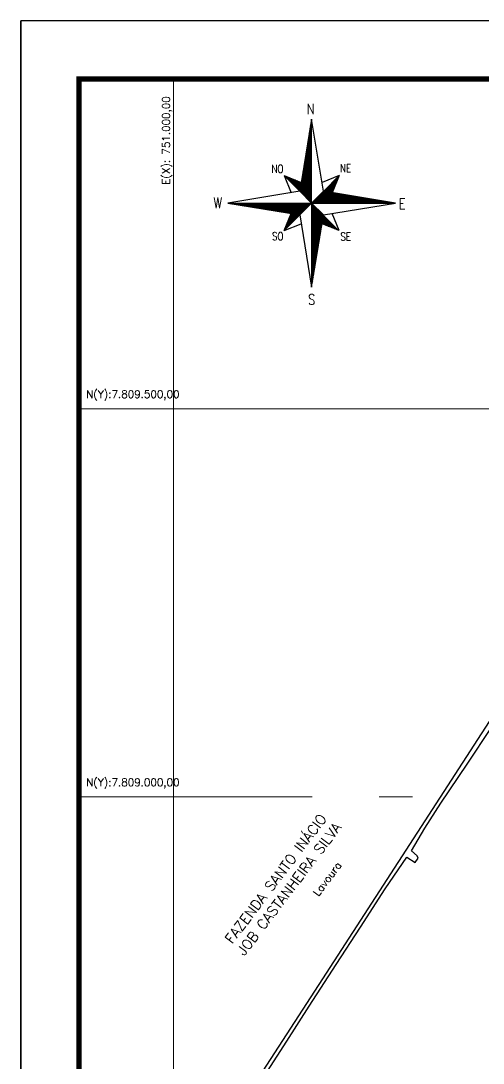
# Model space of a CAD drawing. Header units: inches. Extents: x 750803 to 752378, y 7807772 to 7810000.
# Drawn here: x 750803 to 751399, y 7808657 to 7810000 of the extents above; entities that cross this region are included whole.
import ezdxf
from ezdxf.enums import TextEntityAlignment as Align

# ---------------------------------------------------------------- set-up
doc = ezdxf.new("R2010")
doc.units = ezdxf.units.IN
doc.header["$MEASUREMENT"] = 0
doc.linetypes.add('CONTINUO', pattern=[0])
doc.linetypes.add('LIN0', pattern=[0])
doc.layers.add('0114000938', color=1, linetype='Continuous', lineweight=25)
doc.layers.add('MALHA', color=8, linetype='Continuous', lineweight=9)
for name, color, linetype in [('0114000938001', 5, 'Continuous'), ('MARGEM', 7, 'CONTINUO'), ('SETA_NORTE', 3, 'Continuous'), ('TEXTO', 7, 'Continuous')]:
    doc.layers.add(name, color=color, linetype=linetype)
doc.styles.add('ROMANS', font='romans')
doc.styles.add('SIMPLEX', font='simplex', dxfattribs={"height": 0.2})
doc.styles.get("Standard").update_dxf_attribs({"font": 'simplex.shx', "height": 20})

# ---------------------------------------------------------------- blocks, each defined once
blk = doc.blocks.new('A$C309442C0')
at = {"layer": 'SETA_NORTE', "linetype": 'Continuous'}
h = blk.add_hatch(dxfattribs=at)
h.set_pattern_fill('ANSI31', color=256, scale=0.1375, angle=-90, style=0)
h.set_pattern_definition([(315, (-215853.3434, 13873.16845), (0.3086963042, 0.3086963042), [])])
h.paths.add_polyline_path([(73.46, 97.41), (74.7, 104.95), (60.04, 110.83)])
h = blk.add_hatch(dxfattribs=at)
h.set_pattern_fill('ANSI31', color=256, scale=0.1375, angle=180, style=0)
h.set_pattern_definition([(225, (13869.59828, 216024.21475), (0.3086963042, -0.3086963042), [])])
h.paths.add_polyline_path([(93.84, 97.41), (101.38, 96.17), (107.26, 110.83)])
h = blk.add_hatch(dxfattribs=at)
h.set_pattern_fill('ANSI31', color=256, scale=0.1375, style=0)
h.set_pattern_definition([(45, (-13702.2971, -215849.77324), (-0.3086963042, 0.3086963042), [])])
h.paths.add_polyline_path([(73.46, 77.03), (65.92, 78.27), (60.04, 63.61)])
h = blk.add_hatch(dxfattribs=at)
h.set_pattern_fill('ANSI31', color=256, scale=0.1375, angle=90, style=0)
h.set_pattern_definition([(135, (216020.6446, -13698.72693), (-0.3086963042, -0.3086963042), [])])
h.paths.add_polyline_path([(93.84, 77.03), (92.6, 69.49), (107.26, 63.61)])
for p, q in [((82.35, 151.39), (83.65, 152.69)), ((82.47, 152.15), (83.65, 153.33)), ((82.6, 152.91), (83.65, 153.96)), ((82.73, 153.68), (83.65, 154.6)), ((82.85, 154.44), (83.65, 155.24)), ((82.98, 155.2), (83.65, 155.88)), ((83.1, 155.96), (83.65, 156.51)), ((83.23, 156.73), (83.65, 157.15)), ((83.35, 157.49), (83.65, 157.79)), ((83.48, 158.25), (83.65, 158.42)), ((83.6, 159.02), (83.65, 159.06)), ((80.59, 140.71), (83.65, 143.77)), ((80.72, 141.47), (83.65, 144.41)), ((80.84, 142.24), (83.65, 145.05)), ((80.97, 143), (83.65, 145.68)), ((81.09, 143.76), (83.65, 146.32)), ((81.22, 144.53), (83.65, 146.96)), ((81.34, 145.29), (83.65, 147.59)), ((81.47, 146.05), (83.65, 148.23)), ((81.59, 146.81), (83.65, 148.87)), ((81.72, 147.58), (83.65, 149.51)), ((81.85, 148.34), (83.65, 150.14)), ((81.97, 149.1), (83.65, 150.78)), ((82.1, 149.86), (83.65, 151.42)), ((82.22, 150.63), (83.65, 152.05)), ((78.83, 130.03), (83.65, 134.85)), ((78.96, 130.8), (83.65, 135.49)), ((79.08, 131.56), (83.65, 136.13)), ((79.21, 132.32), (83.65, 136.77)), ((79.33, 133.09), (83.65, 137.4)), ((79.46, 133.85), (83.65, 138.04)), ((79.59, 134.61), (83.65, 138.68)), ((79.71, 135.37), (83.65, 139.31)), ((79.84, 136.14), (83.65, 139.95)), ((79.96, 136.9), (83.65, 140.59)), ((80.09, 137.66), (83.65, 141.22)), ((80.21, 138.42), (83.65, 141.86)), ((80.34, 139.19), (83.65, 142.5)), ((80.46, 139.95), (83.65, 143.14)), ((77.07, 119.36), (83.65, 125.94)), ((77.2, 120.12), (83.65, 126.57)), ((77.32, 120.88), (83.65, 127.21)), ((77.45, 121.65), (83.65, 127.85)), ((77.58, 122.41), (83.65, 128.48)), ((77.7, 123.17), (83.65, 129.12)), ((77.83, 123.93), (83.65, 129.76)), ((77.95, 124.7), (83.65, 130.39)), ((78.08, 125.46), (83.65, 131.03)), ((78.2, 126.22), (83.65, 131.67)), ((78.33, 126.98), (83.65, 132.31)), ((78.45, 127.75), (83.65, 132.94)), ((78.58, 128.51), (83.65, 133.58)), ((78.71, 129.27), (83.65, 134.22)), ((75.19, 107.92), (83.65, 116.38)), ((75.31, 108.68), (83.65, 117.02)), ((75.44, 109.44), (83.65, 117.65)), ((75.57, 110.21), (83.65, 118.29)), ((75.69, 110.97), (83.65, 118.93)), ((75.82, 111.73), (83.65, 119.57)), ((75.94, 112.49), (83.65, 120.2)), ((76.07, 113.26), (83.65, 120.84)), ((76.19, 114.02), (83.65, 121.48)), ((76.32, 114.78), (83.65, 122.11)), ((76.44, 115.54), (83.65, 122.75)), ((76.57, 116.31), (83.65, 123.39)), ((76.7, 117.07), (83.65, 124.02)), ((76.82, 117.83), (83.65, 124.66)), ((76.95, 118.59), (83.65, 125.3)), ((60.04, 110.83), (74.7, 104.95)), ((60.04, 110.83), (65.92, 96.17)), ((73.53, 97.34), (83.65, 107.46)), ((73.56, 98), (83.65, 108.1)), ((73.68, 98.77), (83.65, 108.74)), ((73.81, 99.53), (83.65, 109.37)), ((73.93, 100.29), (83.65, 110.01)), ((74.06, 101.05), (83.65, 110.65)), ((74.18, 101.82), (83.65, 111.28)), ((74.31, 102.58), (83.65, 111.92)), ((74.43, 103.34), (83.65, 112.56)), ((74.56, 104.1), (83.65, 113.19)), ((74.69, 104.87), (83.65, 113.83)), ((74.81, 105.63), (83.65, 114.47)), ((74.94, 106.39), (83.65, 115.11)), ((75.06, 107.16), (83.65, 115.74)), ((107.26, 110.83), (92.6, 104.95)), ((107.26, 110.83), (101.38, 96.17)), ((73.85, 97.02), (83.65, 106.82)), ((74.17, 96.7), (83.65, 106.19)), ((74.49, 96.39), (83.65, 105.55)), ((74.8, 96.07), (83.65, 104.91)), ((75.12, 95.75), (83.65, 104.28)), ((75.44, 95.43), (83.65, 103.64)), ((75.76, 95.11), (83.65, 103)), ((76.08, 94.79), (83.65, 102.37)), ((76.4, 94.47), (83.65, 101.73)), ((76.72, 94.16), (83.65, 101.09)), ((77.03, 93.84), (83.65, 100.45)), ((77.35, 93.52), (83.65, 99.82)), ((77.67, 93.2), (83.65, 99.18)), ((77.99, 92.88), (83.65, 98.54)), ((78.31, 92.56), (83.65, 97.91)), ((78.63, 92.24), (83.65, 97.27)), ((78.94, 91.93), (83.65, 96.63)), ((79.26, 91.61), (83.65, 95.99)), ((79.58, 91.29), (83.65, 95.36)), ((79.9, 90.97), (83.65, 94.72)), ((80.22, 90.65), (83.65, 94.08)), ((80.54, 90.33), (83.65, 93.45)), ((80.86, 90.02), (83.65, 92.81)), ((81.17, 89.7), (83.65, 92.17)), ((81.49, 89.38), (83.65, 91.54)), ((81.81, 89.06), (83.65, 90.9)), ((82.13, 88.74), (83.65, 90.26)), ((82.45, 88.42), (83.65, 89.62)), ((83.79, 87.22), (93.97, 97.39)), ((84.43, 87.22), (94.51, 97.3)), ((85.07, 87.22), (95.06, 97.21)), ((85.71, 87.22), (95.61, 97.12)), ((86.34, 87.22), (96.15, 97.03)), ((86.98, 87.22), (96.7, 96.94)), ((87.62, 87.22), (97.25, 96.85)), ((88.25, 87.22), (97.8, 96.76)), ((88.89, 87.22), (98.34, 96.67)), ((89.53, 87.22), (98.89, 96.58)), ((90.17, 87.22), (99.44, 96.49)), ((90.8, 87.22), (99.98, 96.4)), ((91.44, 87.22), (100.53, 96.31)), ((92.08, 87.22), (101.08, 96.22)), ((92.71, 87.22), (101.62, 96.13)), ((93.35, 87.22), (102.17, 96.04)), ((93.99, 87.22), (102.72, 95.95)), ((94.62, 87.22), (103.27, 95.86)), ((95.26, 87.22), (103.81, 95.77)), ((95.9, 87.22), (104.36, 95.68)), ((96.54, 87.22), (104.91, 95.59)), ((97.17, 87.22), (105.45, 95.5)), ((97.81, 87.22), (106, 95.41)), ((98.45, 87.22), (106.55, 95.32)), ((99.08, 87.22), (107.09, 95.23)), ((99.72, 87.22), (107.64, 95.14)), ((100.36, 87.22), (108.19, 95.05)), ((100.99, 87.22), (108.73, 94.96)), ((101.63, 87.22), (109.28, 94.87)), ((102.27, 87.22), (109.83, 94.78)), ((102.91, 87.22), (110.38, 94.69)), ((103.54, 87.22), (110.92, 94.6)), ((104.18, 87.22), (111.47, 94.51)), ((104.82, 87.22), (112.02, 94.42)), ((105.45, 87.22), (112.56, 94.33)), ((106.09, 87.22), (113.11, 94.24)), ((106.73, 87.22), (113.66, 94.15)), ((107.37, 87.22), (114.2, 94.06)), ((108, 87.22), (114.75, 93.97)), ((108.64, 87.22), (115.3, 93.88)), ((109.28, 87.22), (115.84, 93.79)), ((109.91, 87.22), (116.39, 93.7)), ((110.55, 87.22), (116.94, 93.61)), ((111.19, 87.22), (117.49, 93.52)), ((111.82, 87.22), (118.03, 93.43)), ((112.46, 87.22), (118.58, 93.34)), ((113.1, 87.22), (119.13, 93.25)), ((113.74, 87.22), (119.67, 93.16)), ((114.37, 87.22), (120.22, 93.07)), ((115.01, 87.22), (120.77, 92.98)), ((115.65, 87.22), (121.31, 92.89)), ((116.28, 87.22), (121.86, 92.8)), ((116.92, 87.22), (122.41, 92.71)), ((117.56, 87.22), (122.95, 92.62)), ((118.19, 87.22), (123.5, 92.53)), ((118.83, 87.22), (124.05, 92.44)), ((119.47, 87.22), (124.6, 92.35)), ((120.11, 87.22), (125.14, 92.26)), ((120.74, 87.22), (125.69, 92.17)), ((121.38, 87.22), (126.24, 92.08)), ((122.02, 87.22), (126.78, 91.99)), ((122.65, 87.22), (127.33, 91.9)), ((123.29, 87.22), (127.88, 91.81)), ((123.93, 87.22), (128.42, 91.72)), ((124.56, 87.22), (128.97, 91.63)), ((125.2, 87.22), (129.52, 91.54)), ((125.84, 87.22), (130.07, 91.45)), ((126.48, 87.22), (130.61, 91.36)), ((127.11, 87.22), (131.16, 91.27)), ((127.75, 87.22), (131.71, 91.18)), ((128.39, 87.22), (132.25, 91.09)), ((129.02, 87.22), (132.8, 91)), ((129.66, 87.22), (133.35, 90.91)), ((130.3, 87.22), (133.89, 90.82)), ((130.94, 87.22), (134.44, 90.73)), ((131.57, 87.22), (134.99, 90.64)), ((132.21, 87.22), (135.53, 90.55)), ((132.85, 87.22), (136.08, 90.46)), ((133.48, 87.22), (136.63, 90.37)), ((134.12, 87.22), (137.18, 90.28)), ((134.76, 87.22), (137.72, 90.19)), ((135.39, 87.22), (138.27, 90.1)), ((136.03, 87.22), (138.82, 90.01)), ((136.67, 87.22), (139.36, 89.92)), ((137.31, 87.22), (139.91, 89.83)), ((137.94, 87.22), (140.46, 89.74)), ((138.58, 87.22), (141, 89.65)), ((139.22, 87.22), (141.55, 89.56)), ((11.78, 87.19), (11.81, 87.22)), ((12.32, 87.1), (12.45, 87.22)), ((12.87, 87.01), (13.08, 87.22)), ((13.42, 86.92), (13.72, 87.22)), ((13.97, 86.83), (14.36, 87.22)), ((14.51, 86.74), (15, 87.22)), ((15.06, 86.65), (15.63, 87.22)), ((15.61, 86.56), (16.27, 87.22)), ((16.15, 86.47), (16.91, 87.22)), ((16.7, 86.38), (17.54, 87.22)), ((17.25, 86.29), (18.18, 87.22)), ((17.79, 86.2), (18.82, 87.22)), ((18.34, 86.11), (19.45, 87.22)), ((18.89, 86.02), (20.09, 87.22)), ((19.43, 85.93), (20.73, 87.22)), ((19.98, 85.84), (21.37, 87.22)), ((20.53, 85.75), (22, 87.22)), ((21.08, 85.66), (22.64, 87.22)), ((21.62, 85.57), (23.28, 87.22)), ((22.17, 85.48), (23.91, 87.22)), ((22.72, 85.39), (24.55, 87.22)), ((23.26, 85.3), (25.19, 87.22)), ((23.81, 85.21), (25.82, 87.22)), ((24.36, 85.12), (26.46, 87.22)), ((24.9, 85.03), (27.1, 87.22)), ((25.45, 84.94), (27.74, 87.22)), ((26, 84.85), (28.37, 87.22)), ((26.54, 84.76), (29.01, 87.22)), ((27.09, 84.67), (29.65, 87.22)), ((27.64, 84.58), (30.28, 87.22)), ((28.19, 84.49), (30.92, 87.22)), ((28.73, 84.4), (31.56, 87.22)), ((29.28, 84.31), (32.2, 87.22)), ((29.83, 84.22), (32.83, 87.22)), ((30.37, 84.12), (33.47, 87.22)), ((30.92, 84.03), (34.11, 87.22)), ((31.47, 83.94), (34.74, 87.22)), ((32.01, 83.85), (35.38, 87.22)), ((32.56, 83.76), (36.02, 87.22)), ((33.11, 83.67), (36.65, 87.22)), ((33.66, 83.58), (37.29, 87.22)), ((34.2, 83.49), (37.93, 87.22)), ((34.75, 83.4), (38.57, 87.22)), ((35.3, 83.31), (39.2, 87.22)), ((35.84, 83.22), (39.84, 87.22)), ((36.39, 83.13), (40.48, 87.22)), ((36.94, 83.04), (41.11, 87.22)), ((37.48, 82.95), (41.75, 87.22)), ((38.03, 82.86), (42.39, 87.22)), ((38.58, 82.77), (43.02, 87.22)), ((39.12, 82.68), (43.66, 87.22)), ((39.67, 82.59), (44.3, 87.22)), ((40.22, 82.5), (44.94, 87.22)), ((40.77, 82.41), (45.57, 87.22)), ((41.31, 82.32), (46.21, 87.22)), ((41.86, 82.23), (46.85, 87.22)), ((42.41, 82.14), (47.48, 87.22)), ((42.95, 82.05), (48.12, 87.22)), ((43.5, 81.96), (48.76, 87.22)), ((44.05, 81.87), (49.4, 87.22)), ((44.59, 81.78), (50.03, 87.22)), ((45.14, 81.69), (50.67, 87.22)), ((45.69, 81.6), (51.31, 87.22)), ((46.23, 81.51), (51.94, 87.22)), ((46.78, 81.42), (52.58, 87.22)), ((47.33, 81.33), (53.22, 87.22)), ((47.88, 81.24), (53.85, 87.22)), ((48.42, 81.15), (54.49, 87.22)), ((48.97, 81.06), (55.13, 87.22)), ((49.52, 80.97), (55.77, 87.22)), ((50.06, 80.88), (56.4, 87.22)), ((50.61, 80.79), (57.04, 87.22)), ((51.16, 80.7), (57.68, 87.22)), ((51.7, 80.61), (58.31, 87.22)), ((52.25, 80.52), (58.95, 87.22)), ((52.8, 80.43), (59.59, 87.22)), ((53.35, 80.34), (60.22, 87.22)), ((53.89, 80.25), (60.86, 87.22)), ((54.44, 80.16), (61.5, 87.22)), ((54.99, 80.07), (62.14, 87.22)), ((55.53, 79.98), (62.77, 87.22)), ((56.08, 79.89), (63.41, 87.22)), ((56.63, 79.8), (64.05, 87.22)), ((57.17, 79.71), (64.68, 87.22)), ((57.72, 79.62), (65.32, 87.22)), ((58.27, 79.53), (65.96, 87.22)), ((58.81, 79.44), (66.59, 87.22)), ((59.36, 79.35), (67.23, 87.22)), ((59.91, 79.26), (67.87, 87.22)), ((83.65, 87.22), (60.04, 63.61)), ((60.46, 79.17), (68.51, 87.22)), ((61, 79.08), (69.14, 87.22)), ((61.55, 78.99), (69.78, 87.22)), ((62.1, 78.9), (70.42, 87.22)), ((62.64, 78.81), (71.05, 87.22)), ((63.19, 78.72), (71.69, 87.22)), ((63.74, 78.63), (72.33, 87.22)), ((64.28, 78.54), (72.97, 87.22)), ((64.83, 78.45), (73.6, 87.22)), ((65.38, 78.36), (74.24, 87.22)), ((65.92, 78.27), (74.88, 87.22)), ((66.47, 78.18), (75.51, 87.22)), ((67.02, 78.09), (76.15, 87.22)), ((67.57, 78), (76.79, 87.22)), ((68.11, 77.91), (77.42, 87.22)), ((68.66, 77.82), (78.06, 87.22)), ((69.21, 77.73), (78.7, 87.22)), ((69.75, 77.64), (79.34, 87.22)), ((70.3, 77.55), (79.97, 87.22)), ((70.85, 77.46), (80.61, 87.22)), ((71.39, 77.37), (81.25, 87.22)), ((71.94, 77.28), (81.88, 87.22)), ((72.49, 77.19), (82.52, 87.22)), ((73.04, 77.1), (83.16, 87.22)), ((82.77, 88.1), (83.65, 88.99)), ((83.09, 87.79), (83.65, 88.35)), ((83.4, 87.47), (83.65, 87.71)), ((83.65, 87.08), (83.72, 87.15)), ((83.65, 86.44), (84.04, 86.83)), ((83.65, 85.8), (84.36, 86.51)), ((83.65, 85.17), (84.68, 86.19)), ((83.65, 84.53), (85, 85.87)), ((83.65, 83.89), (85.32, 85.56)), ((83.65, 83.25), (85.63, 85.24)), ((83.65, 82.62), (85.95, 84.92)), ((83.65, 81.98), (86.27, 84.6)), ((83.65, 81.34), (86.59, 84.28)), ((83.65, 80.71), (86.91, 83.96)), ((83.65, 80.07), (87.23, 83.64)), ((83.65, 79.43), (87.54, 83.33)), ((83.65, 78.8), (87.86, 83.01)), ((83.65, 78.16), (88.18, 82.69)), ((83.65, 77.52), (88.5, 82.37)), ((83.65, 76.88), (88.82, 82.05)), ((83.65, 76.25), (89.14, 81.73)), ((83.65, 75.61), (89.46, 81.42)), ((83.65, 74.97), (89.77, 81.1)), ((83.65, 74.34), (90.09, 80.78)), ((139.85, 87.22), (142.1, 89.46)), ((140.49, 87.22), (142.64, 89.37)), ((141.13, 87.22), (143.19, 89.28)), ((141.76, 87.22), (143.74, 89.19)), ((142.4, 87.22), (144.29, 89.1)), ((143.04, 87.22), (144.83, 89.01)), ((143.68, 87.22), (145.38, 88.92)), ((144.31, 87.22), (145.93, 88.83)), ((144.95, 87.22), (146.47, 88.74)), ((145.59, 87.22), (147.02, 88.65)), ((146.22, 87.22), (147.57, 88.56)), ((146.86, 87.22), (148.11, 88.47)), ((147.5, 87.22), (148.66, 88.38)), ((148.14, 87.22), (149.21, 88.29)), ((148.77, 87.22), (149.76, 88.2)), ((149.41, 87.22), (150.3, 88.11)), ((150.05, 87.22), (150.85, 88.02)), ((150.68, 87.22), (151.4, 87.93)), ((151.32, 87.22), (151.94, 87.84)), ((151.96, 87.22), (152.49, 87.75)), ((152.59, 87.22), (153.04, 87.66)), ((153.23, 87.22), (153.58, 87.57)), ((153.87, 87.22), (154.13, 87.48)), ((154.51, 87.22), (154.68, 87.39)), ((155.14, 87.22), (155.22, 87.3)), ((60.04, 63.61), (65.92, 78.27)), ((83.65, 73.7), (90.41, 80.46)), ((83.65, 73.06), (90.73, 80.14)), ((83.65, 72.42), (91.05, 79.82)), ((83.65, 71.79), (91.37, 79.5)), ((83.65, 71.15), (91.69, 79.19)), ((83.65, 70.51), (92, 78.87)), ((83.65, 69.88), (92.32, 78.55)), ((83.65, 69.24), (92.64, 78.23)), ((83.65, 68.6), (92.96, 77.91)), ((83.65, 67.97), (93.28, 77.59)), ((83.65, 67.33), (93.6, 77.27)), ((83.65, 66.69), (93.81, 76.86)), ((83.65, 66.05), (93.69, 76.09)), ((83.65, 65.42), (93.56, 75.33)), ((83.65, 64.78), (93.44, 74.57)), ((83.65, 64.14), (93.31, 73.8)), ((83.65, 63.51), (93.19, 73.04)), ((83.65, 62.87), (93.06, 72.28)), ((107.26, 63.61), (101.38, 78.27)), ((60.04, 63.61), (74.7, 69.49)), ((83.65, 62.23), (92.94, 71.52)), ((83.65, 61.6), (92.81, 70.75)), ((83.65, 60.96), (92.68, 69.99)), ((83.65, 60.32), (92.56, 69.23)), ((83.65, 59.68), (92.43, 68.47)), ((83.65, 59.05), (92.31, 67.7)), ((83.65, 58.41), (92.18, 66.94)), ((83.65, 57.77), (92.06, 66.18)), ((83.65, 57.14), (91.93, 65.42)), ((83.65, 56.5), (91.8, 64.65)), ((83.65, 55.86), (91.68, 63.89)), ((83.65, 55.22), (91.55, 63.13)), ((107.26, 63.61), (92.6, 69.49)), ((83.65, 54.59), (91.43, 62.37)), ((83.65, 53.95), (91.3, 61.6)), ((83.65, 53.31), (91.18, 60.84)), ((83.65, 52.68), (91.05, 60.08)), ((83.65, 52.04), (90.93, 59.31)), ((83.65, 51.4), (90.8, 58.55)), ((83.65, 50.77), (90.67, 57.79)), ((83.65, 50.13), (90.55, 57.03)), ((83.65, 49.49), (90.42, 56.26)), ((83.65, 48.85), (90.3, 55.5)), ((83.65, 48.22), (90.17, 54.74)), ((83.65, 47.58), (90.05, 53.98)), ((83.65, 46.94), (89.92, 53.21)), ((83.65, 46.31), (89.79, 52.45)), ((83.65, 45.67), (89.67, 51.69)), ((83.65, 45.03), (89.54, 50.93)), ((83.65, 44.4), (89.42, 50.16)), ((83.65, 43.76), (89.29, 49.4)), ((83.65, 43.12), (89.17, 48.64)), ((83.65, 42.48), (89.04, 47.87)), ((83.65, 41.85), (88.92, 47.11)), ((83.65, 41.21), (88.79, 46.35)), ((83.65, 40.57), (88.66, 45.59)), ((83.65, 39.94), (88.54, 44.82)), ((83.65, 39.3), (88.41, 44.06)), ((83.65, 38.66), (88.29, 43.3)), ((83.65, 38.02), (88.16, 42.54)), ((83.65, 37.39), (88.04, 41.77)), ((83.65, 36.75), (87.91, 41.01)), ((83.65, 36.11), (87.78, 40.25)), ((83.65, 35.48), (87.66, 39.49)), ((83.65, 34.84), (87.53, 38.72)), ((83.65, 34.2), (87.41, 37.96)), ((83.65, 33.57), (87.28, 37.2)), ((83.65, 32.93), (87.16, 36.43)), ((83.65, 32.29), (87.03, 35.67)), ((83.65, 31.65), (86.91, 34.91)), ((83.65, 31.02), (86.78, 34.15)), ((83.65, 30.38), (86.65, 33.38)), ((83.65, 29.74), (86.53, 32.62)), ((83.65, 29.11), (86.4, 31.86)), ((83.65, 28.47), (86.28, 31.1)), ((83.65, 27.83), (86.15, 30.33)), ((83.65, 27.2), (86.03, 29.57)), ((83.65, 26.56), (85.9, 28.81)), ((83.65, 25.92), (85.77, 28.05)), ((83.65, 25.28), (85.65, 27.28)), ((83.65, 24.65), (85.52, 26.52)), ((83.65, 24.01), (85.4, 25.76)), ((83.65, 23.37), (85.27, 25)), ((83.65, 22.74), (85.15, 24.23)), ((83.65, 22.1), (85.02, 23.47)), ((83.65, 21.46), (84.9, 22.71)), ((83.65, 20.83), (84.77, 21.94)), ((83.65, 20.19), (84.64, 21.18)), ((83.65, 19.55), (84.52, 20.42)), ((83.65, 18.91), (84.39, 19.66)), ((83.65, 18.28), (84.27, 18.89)), ((83.65, 17.64), (84.14, 18.13)), ((83.65, 17), (84.02, 17.37)), ((83.65, 16.37), (83.89, 16.61)), ((83.65, 15.73), (83.76, 15.84))]:
    blk.add_line(p, q, dxfattribs=at)
blk.add_lwpolyline([(93.84, 77.03), (155.72, 87.22), (93.84, 97.41), (83.65, 159.29), (73.46, 97.41), (11.58, 87.22), (73.46, 77.03), (83.65, 15.15)], close=True, dxfattribs=at)
for points in [[(83.65, 87.22), (83.65, 159.29)], [(83.65, 87.22), (73.46, 97.41)], [(83.65, 87.22), (93.84, 97.41)], [(11.58, 87.22), (155.72, 87.22)], [(83.65, 87.22), (73.46, 77.03)], [(83.65, 87.22), (93.84, 77.03)], [(83.65, 87.22), (83.65, 15.15)]]:
    blk.add_lwpolyline(points, dxfattribs=at)
at = {"layer": 'SETA_NORTE', "color": 7, "lineweight": 30, "style": 'ROMANS', "width": 0.8}
for s, height, p in [('N ', 8.938, (79.47, 163.6)), ('NO', 6.875, (49.06, 113.22)), ('NE', 6.875, (107.97, 113.71)), ('W', 8.94, (-0.68, 82.95)), ('E', 8.94, (158.6, 82.11)), ('SO', 6.875, (49.53, 55.28)), ('SE', 6.875, (108.31, 55.02)), ('S', 8.94, (80.57, 0))]:
    blk.add_text(s, height=height, dxfattribs=at).set_placement(p)

msp = doc.modelspace()

# ---------------------------------------------------------------- linework, layer by layer
at = {"layer": '0114000938', "linetype": 'CONTINUO', "flags": 128}
msp.add_lwpolyline([(751136.2, 7808586.7), (751198.9, 7808583.5), (751228.1, 7808581.7), (751256, 7808579.9), (751287.5, 7808577.9), (751337.1, 7808575), (751379.7, 7808573.1), (751400.6, 7808572.2), (751415.1, 7808571.3), (751422.7, 7808569.9), (751429.7, 7808569.2), (751454.2, 7808567.6), (751463.2, 7808567.2), (751472.7, 7808566.9), (751482, 7808566.4), (751491.1, 7808565.8), (751535.8, 7808562.7), (751555.5, 7808561.1), (751565.3, 7808560.4), (751575.5, 7808559.8), (751585.9, 7808559.1), (751595.1, 7808558.5), (751604.4, 7808557.9), (751635.1, 7808556.3), (751647.7, 7808557.7), (751800, 7808766.6), (751924.7, 7808940.3), (751922.6, 7808942.7), (751920.7, 7808947.6), (751913.9, 7808953.6), (751906.1, 7808959.1), (751899.6, 7808962.9), (751890.4, 7808967.4), (751877.6, 7808972.4), (751864.6, 7808975.3), (751847.9, 7808980.6), (751839.5, 7808983.6), (751832.5, 7808988.9), (751828.4, 7808993.4), (751822.1, 7809002.8), (751817.1, 7809011.7), (751813, 7809022.2), (751811.5, 7809030.5), (751809, 7809048), (751806.9, 7809057.7), (751803.3, 7809063.6), (751800, 7809067.8), (751792.5, 7809074.8), (751783.3, 7809081.6), (751772.7, 7809085), (751766.4, 7809085), (751751, 7809080.8), (751739.7, 7809076.6), (751719.4, 7809068.6), (751706.8, 7809063.6), (751684.4, 7809055.3), (751674.3, 7809054.5), (751666.1, 7809055.4), (751659.4, 7809059.8), (751643.8, 7809070.3), (751632.5, 7809077.7), (751621, 7809086.9), (751609.4, 7809097.6), (751596.1, 7809109.9), (751588.1, 7809116.5), (751577.8, 7809124.1), (751559.9, 7809135.4), (751546, 7809144.6), (751532.1, 7809154.1), (751517.9, 7809163.4), (751506.1, 7809171.9), (751491.6, 7809183.3), (751485.1, 7809189.2), (751481.7, 7809191.3), (751476.8, 7809192.1), (751471.5, 7809191.4), (751468.5, 7809189.5), (751466.4, 7809188.1), (751411.9, 7809104.5), (751192.3, 7808765.9), (751078.8, 7808590.9), (751078.1, 7808589.3), (751081.4, 7808589.1), (751131.3, 7808586.9)], close=True, dxfattribs=at)
at = {"layer": '0114000938001', "linetype": 'CONTINUO', "flags": 128}
msp.add_lwpolyline([(751103.5, 7808588.1), (751092.2, 7808595.2), (751087.4, 7808600.8), (751096.9, 7808612.6), (751108.7, 7808627.9), (751121.4, 7808646.8), (751146.1, 7808685.5), (751174.9, 7808730.4), (751210, 7808784.4), (751241.1, 7808832.3), (751273.1, 7808881.9), (751301.2, 7808922.5), (751311.8, 7808915.6), (751315.6, 7808921.3), (751314.2, 7808924.4), (751306.9, 7808930.8), (751324.1, 7808959.8), (751344.8, 7808992.2), (751378.8, 7809042.1), (751410.1, 7809089.4), (751447.9, 7809061.6), (751505, 7809022.8), (751559.5, 7808989.5), (751575.6, 7808981), (751609.7, 7808957.6), (751628.6, 7808943.4), (751639.8, 7808932.8), (751657.1, 7808913.2), (751669, 7808897.2), (751685.3, 7808874.8), (751721, 7808833), (751739.1, 7808810.9), (751751.1, 7808795.6), (751768.2, 7808774.2), (751776, 7808762.1), (751778.1, 7808753.7), (751778, 7808745.1), (751770.8, 7808734.7), (751747.5, 7808702.9), (751711.6, 7808653.7), (751689.2, 7808623), (751648.7, 7808567.6), (751643.1, 7808561.9), (751635.4, 7808559), (751622.9, 7808559.5), (751544.5, 7808563.7), (751479.6, 7808567.2), (751415.1, 7808571.3), (751400.6, 7808572.2), (751379.7, 7808573.1), (751337.1, 7808575), (751287.5, 7808577.9), (751256, 7808579.9), (751228.1, 7808581.7), (751198.9, 7808583.5), (751136.2, 7808586.7), (751131.3, 7808586.9)], close=True, dxfattribs=at)
at = {"layer": 'MALHA'}
for points in [[(751000, 7808456.4), (751000, 7809924.9)], [(750878.3, 7809500), (751519.4, 7809500)], [(750878.3, 7809000), (751179, 7809000)], [(751265.4, 7809000), (751308.4, 7809000)]]:
    msp.add_lwpolyline(points, dxfattribs=at)
at = {"layer": 'MARGEM', "color": 174, "linetype": 'LIN0'}
msp.add_line((750803.3, 7807772.4), (750803.3, 7809999.9), dxfattribs=at)
at = {"layer": 'MARGEM', "color": 174, "linetype": 'LIN0', "flags": 128}
msp.add_lwpolyline([(752378.3, 7807772.4), (752378.3, 7809999.9), (750803.3, 7809999.9), (750803.3, 7807772.4)], close=True, dxfattribs=at)
at = {"layer": 'MARGEM', "color": 174, "linetype": 'LIN0', "const_width": 6.82, "flags": 128}
msp.add_lwpolyline([(752303.3, 7808023.2), (752303.3, 7809924.9), (750878.3, 7809924.9), (750878.3, 7808023.2)], close=True, dxfattribs=at)
msp.add_lwpolyline([(752303.3, 7808023.2), (752303.3, 7809924.9), (750878.3, 7809924.9), (750878.3, 7808023.2)], close=True, dxfattribs=at)

# ---------------------------------------------------------------- block references
at = {"layer": 'SETA_NORTE', "linetype": 'ByBlock', "xscale": 1.5, "yscale": 1.5, "zscale": 1.5}
msp.add_blockref('A$C309442C0', (751052.8, 7809634.3), dxfattribs=at)

# ---------------------------------------------------------------- texts
at = {"layer": 'MALHA'}
msp.add_text('E(X): 751.000,00', height=9.75, rotation=90, dxfattribs=at).set_placement((750998.3, 7809788.7), align=Align.BOTTOM_LEFT)
for s, p in [('N(Y):7.809.500,00', (750887.6, 7809511.1)), ('N(Y):7.809.000,00', (750887.6, 7809011.1))]:
    msp.add_text(s, height=9.75, dxfattribs=at).set_placement(p, align=Align.BOTTOM_LEFT)
at = {"layer": 'TEXTO', "linetype": 'Continuous', "style": 'SIMPLEX'}
msp.add_text('Lavoura', height=9.75, rotation=412.8492, dxfattribs=at).set_placement((751186.8, 7808871.2))
at = {"layer": 'TEXTO', "linetype": 'Continuous', "insert": (750994.7, 7808724.3), "char_height": 13, "width": 545.86, "attachment_point": 1, "rotation": 52.8492, "style": 'SIMPLEX'}
msp.add_mtext('{\\Fsimplex;\\W6.56282;  }FAZENDA SANTO INÁCIO\\P{\\Fsimplex;\\W6.40492;  }JOB CASTANHEIRA SILVA', dxfattribs=at)

doc.saveas('drawing.dxf')
